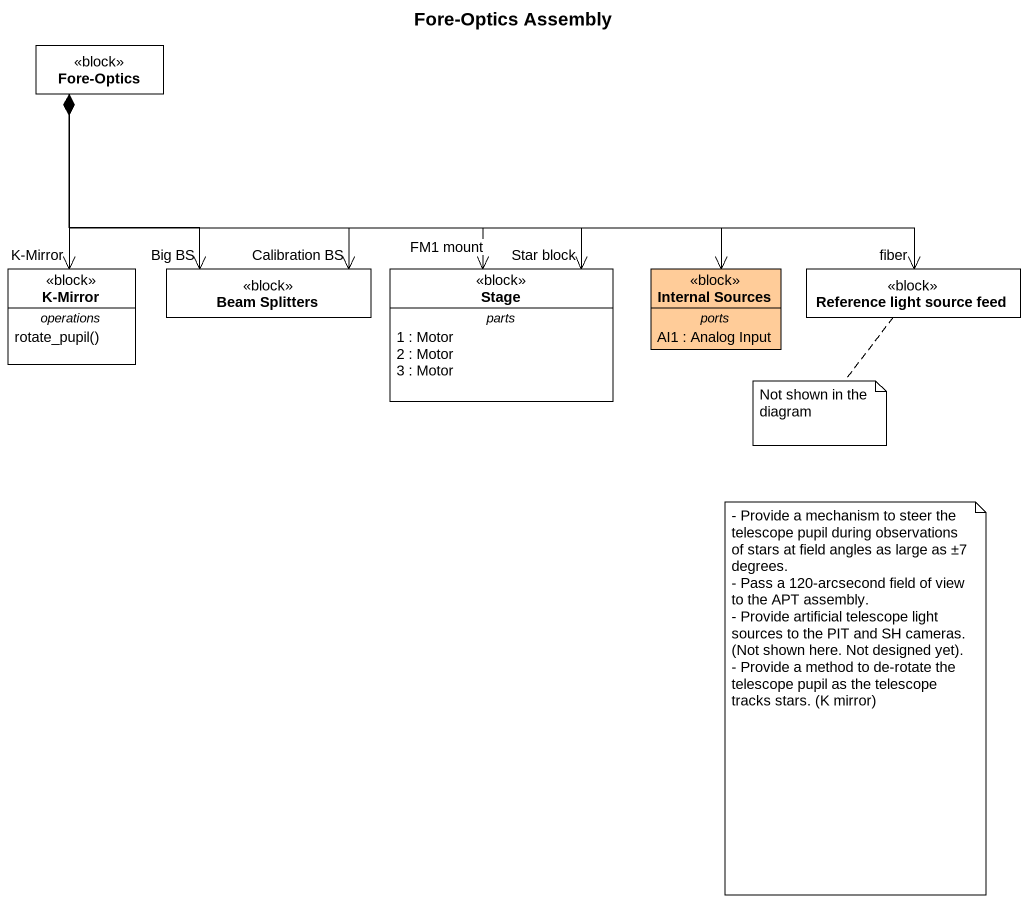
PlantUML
@startuml
title Fore-Optics Assembly
hide circle
hide empty members
class "Fore-Optics" as Fore_Optics <<block>>
class "K-Mirror" as K_Mirror <<block>> {
  -- operations --
  rotate_pupil()
}
class "Beam Splitters" as Beam_Splitters <<block>>
class Stage <<block>> {
  -- parts --
  1 : Motor
  2 : Motor
  3 : Motor
}
class "Internal Sources" as Internal_Sources <<block>> #FFCC99 {
  -- ports --
  AI1 : Analog Input
}
class "Reference light source feed" as Reference_light_source_feed <<block>>
Fore_Optics *--> "K-Mirror" K_Mirror
Fore_Optics *--> "Calibration BS" Beam_Splitters
Fore_Optics *--> "FM1 mount" Stage
Fore_Optics *--> "Star block" Stage
Fore_Optics *-right-> Internal_Sources
Fore_Optics *-right-> "fiber" Reference_light_source_feed
Beam_Splitters "Big BS" <-up-* Fore_Optics
note bottom of Reference_light_source_feed : Not shown in the diagram
note as N2
  - Provide a mechanism to steer the telescope pupil during observations of stars at field angles as large as ±7 degrees.
  - Pass a 120-arcsecond field of view to the APT assembly.
  - Provide artificial telescope light sources to the PIT and SH cameras. (Not shown here. Not designed yet).
  - Provide a method to de-rotate the telescope pupil as the telescope tracks stars. (K mirror)
end note
@enduml
